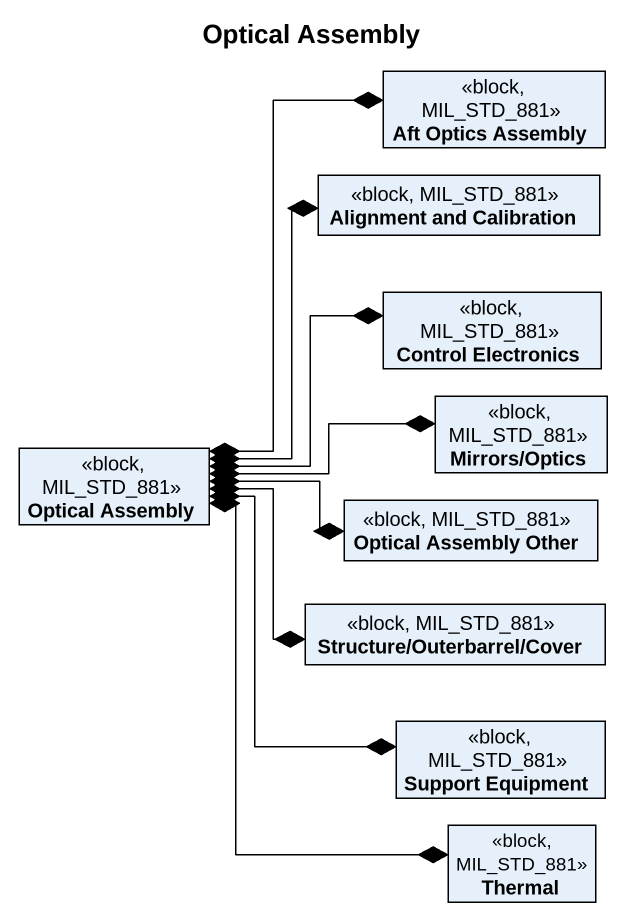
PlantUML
@startuml
title Optical Assembly
hide circle
hide empty members
class "Aft Optics Assembly" as Aft_Optics_Assembly <<block, MIL_STD_881>>
class "Alignment and Calibration" as Alignment_and_Calibration <<block, MIL_STD_881>>
class "Control Electronics" as Control_Electronics <<block, MIL_STD_881>>
class "Mirrors/Optics" as Mirrors_Optics <<block, MIL_STD_881>>
class "Optical Assembly" as Optical_Assembly <<block, MIL_STD_881>>
class "Optical Assembly Other" as Optical_Assembly_Other <<block, MIL_STD_881>>
class "Structure/Outerbarrel/Cover" as Structure_Outerbarrel_Cover <<block, MIL_STD_881>>
class "Support Equipment" as Support_Equipment <<block, MIL_STD_881>>
class Thermal <<block, MIL_STD_881>>
Optical_Assembly *-up-* Aft_Optics_Assembly
Optical_Assembly *-up-* Alignment_and_Calibration
Optical_Assembly *-right-* Control_Electronics
Optical_Assembly *-right-* Mirrors_Optics
Optical_Assembly *-right-* Optical_Assembly_Other
Optical_Assembly *-right-* Structure_Outerbarrel_Cover
Optical_Assembly *--* Support_Equipment
Optical_Assembly *--* Thermal
@enduml
